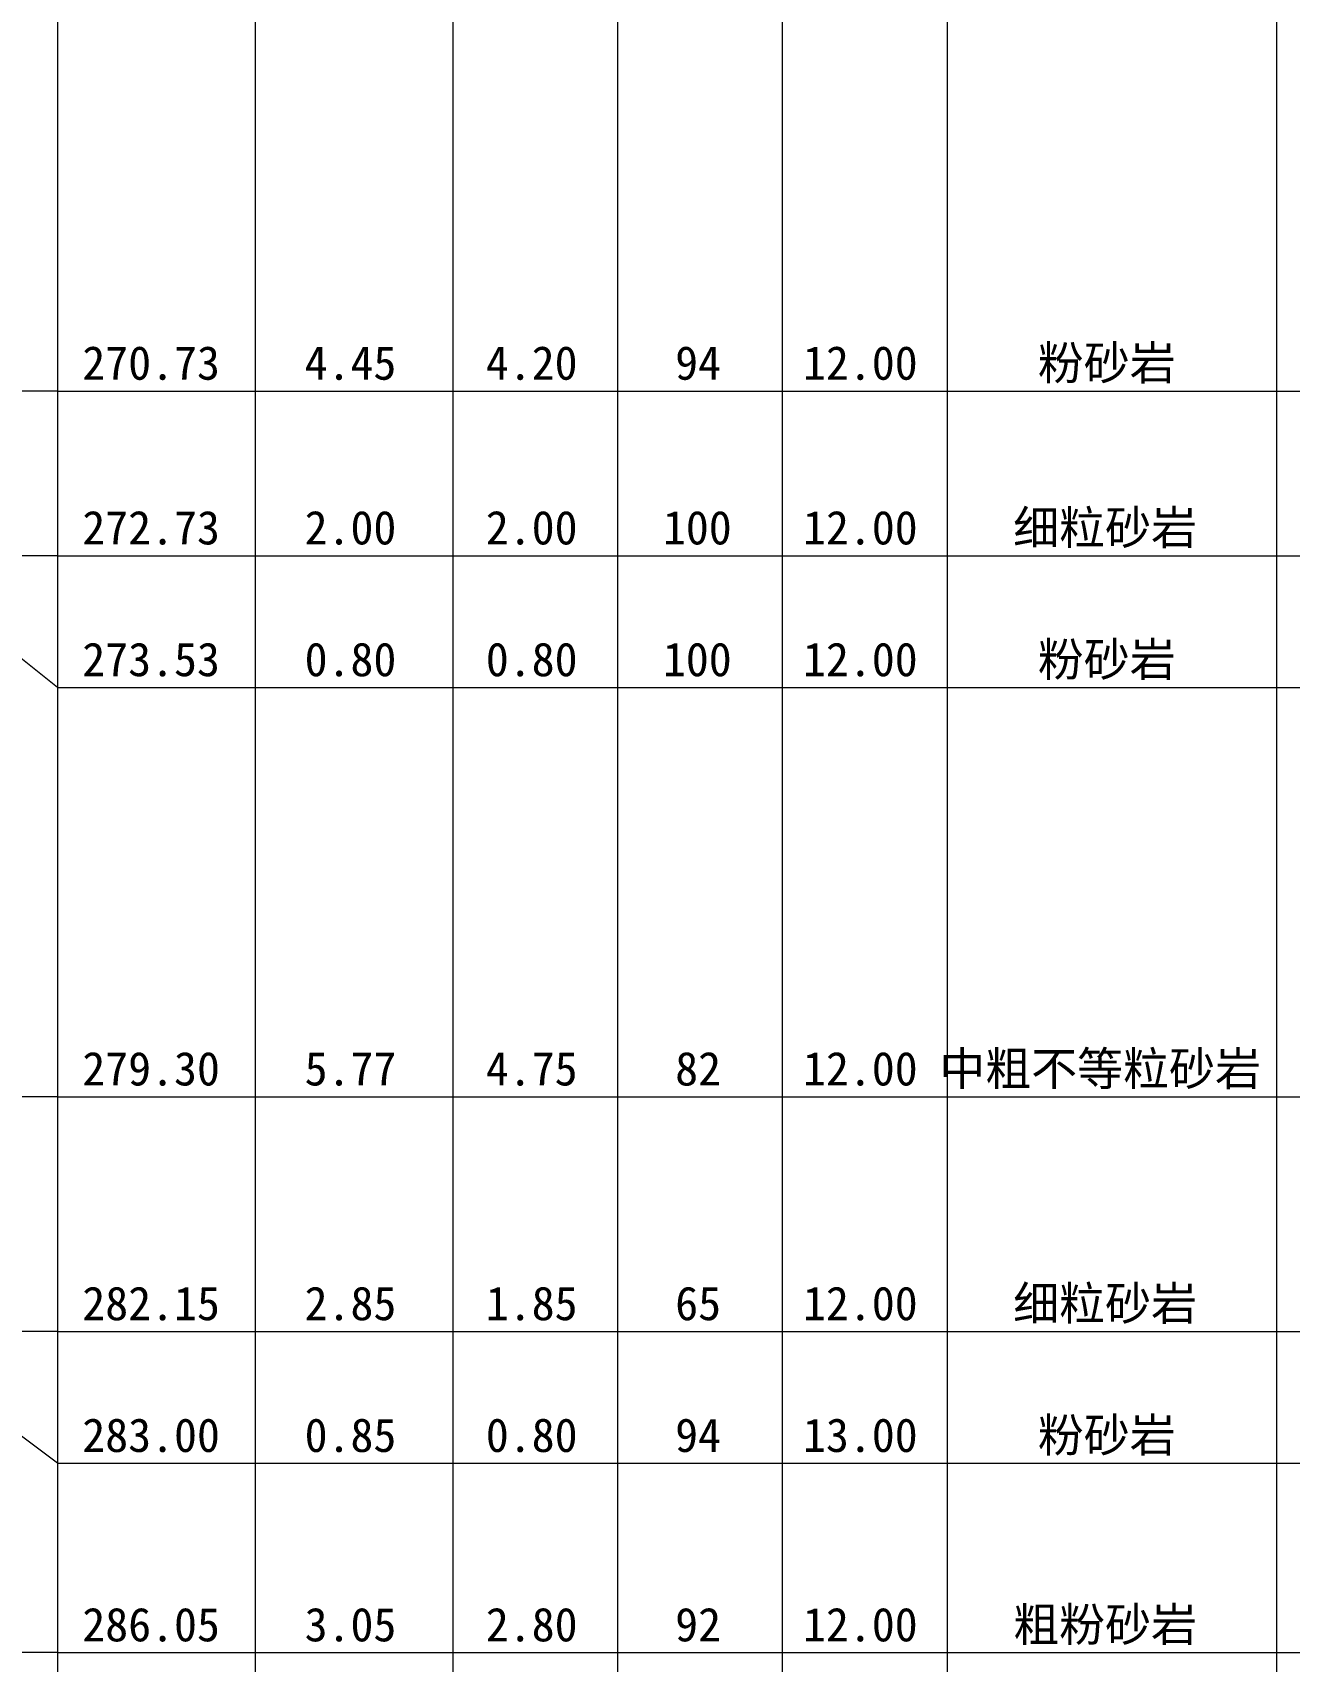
# Model space of a CAD drawing. Header units: inches. Extents: x -27 to 109, y -598 to 26.
# Drawn here: x 20.78 to 36.04, y -285.26 to -265.48 of the extents above; entities that cross this region are included whole.
import ezdxf

# ---------------------------------------------------------------- set-up
doc = ezdxf.new("R2010")
doc.units = ezdxf.units.IN
doc.header["$MEASUREMENT"] = 0
doc.layers.get('0').update_dxf_attribs({"lineweight": 0})
doc.styles.add('宋体', font='')
doc.styles.get('宋体').set_extended_font_data('宋体')

msp = doc.modelspace()

# ---------------------------------------------------------------- linework, layer by layer
at = {"linetype": 'Continuous', "lineweight": 15}
for p, q in [((21.082, 0.896), (21.082, -567.184)), ((23.482, 0.896), (23.482, -567.184)), ((25.882, 0.896), (25.882, -567.184)), ((27.882, 0.896), (27.882, -567.184)), ((29.882, 0.896), (29.882, -567.184)), ((31.882, 0.896), (31.882, -567.184)), ((35.882, 0.896), (35.882, -567.184)), ((21.082, -269.834), (20.082, -269.834)), ((21.082, -269.834), (23.482, -269.834)), ((23.482, -269.834), (25.882, -269.834)), ((25.882, -269.834), (27.882, -269.834)), ((27.882, -269.834), (29.882, -269.834)), ((29.882, -269.834), (31.882, -269.834)), ((31.882, -269.834), (35.882, -269.834)), ((35.882, -269.834), (65.882, -269.834)), ((21.082, -271.834), (20.082, -271.834)), ((21.082, -271.834), (23.482, -271.834)), ((23.482, -271.834), (25.882, -271.834)), ((25.882, -271.834), (27.882, -271.834)), ((27.882, -271.834), (29.882, -271.834)), ((29.882, -271.834), (31.882, -271.834)), ((31.882, -271.834), (35.882, -271.834)), ((35.882, -271.834), (65.882, -271.834)), ((21.082, -273.434), (20.082, -272.634)), ((21.082, -273.434), (23.482, -273.434)), ((23.482, -273.434), (25.882, -273.434)), ((25.882, -273.434), (27.882, -273.434)), ((27.882, -273.434), (29.882, -273.434)), ((29.882, -273.434), (31.882, -273.434)), ((31.882, -273.434), (35.882, -273.434)), ((35.882, -273.434), (65.882, -273.434)), ((21.082, -278.404), (20.082, -278.404)), ((21.082, -278.404), (23.482, -278.404)), ((23.482, -278.404), (25.882, -278.404)), ((25.882, -278.404), (27.882, -278.404)), ((27.882, -278.404), (29.882, -278.404)), ((29.882, -278.404), (31.882, -278.404)), ((31.882, -278.404), (35.882, -278.404)), ((35.882, -278.404), (65.882, -278.404)), ((21.082, -281.254), (20.082, -281.254)), ((21.082, -281.254), (23.482, -281.254)), ((23.482, -281.254), (25.882, -281.254)), ((25.882, -281.254), (27.882, -281.254)), ((27.882, -281.254), (29.882, -281.254)), ((29.882, -281.254), (31.882, -281.254)), ((31.882, -281.254), (35.882, -281.254)), ((35.882, -281.254), (65.882, -281.254)), ((21.082, -282.854), (20.082, -282.104)), ((21.082, -282.854), (23.482, -282.854)), ((23.482, -282.854), (25.882, -282.854)), ((25.882, -282.854), (27.882, -282.854)), ((27.882, -282.854), (29.882, -282.854)), ((29.882, -282.854), (31.882, -282.854)), ((31.882, -282.854), (35.882, -282.854)), ((35.882, -282.854), (65.882, -282.854)), ((21.082, -285.154), (20.082, -285.154)), ((21.082, -285.154), (23.482, -285.154)), ((23.482, -285.154), (25.882, -285.154)), ((25.882, -285.154), (27.882, -285.154)), ((27.882, -285.154), (29.882, -285.154)), ((29.882, -285.154), (31.882, -285.154)), ((31.882, -285.154), (35.882, -285.154)), ((35.882, -285.154), (65.882, -285.154))]:
    msp.add_line(p, q, dxfattribs=at)

# ---------------------------------------------------------------- texts
at = {"style": '宋体'}
for s, p in [('270.73', (21.384, -269.697)), ('4.45', (24.083, -269.697)), ('4.20', (26.283, -269.697)), ('94', (28.582, -269.697)), ('12.00', (30.134, -269.697)), ('粉砂岩', (32.984, -269.697)), ('272.73', (21.384, -271.697)), ('2.00', (24.083, -271.697)), ('2.00', (26.283, -271.697)), ('100', (28.433, -271.697)), ('12.00', (30.134, -271.697)), ('细粒砂岩', (32.685, -271.697)), ('273.53', (21.384, -273.297)), ('0.80', (24.083, -273.297)), ('0.80', (26.283, -273.297)), ('100', (28.433, -273.297)), ('12.00', (30.134, -273.297)), ('粉砂岩', (32.984, -273.297)), ('279.30', (21.384, -278.267)), ('5.77', (24.083, -278.267)), ('4.75', (26.283, -278.267)), ('82', (28.582, -278.267)), ('12.00', (30.134, -278.267)), ('中粗不等粒砂岩', (31.787, -278.267)), ('细粒砂岩', (32.685, -281.117)), ('282.15', (21.384, -281.117)), ('2.85', (24.083, -281.117)), ('1.85', (26.283, -281.117)), ('65', (28.582, -281.117)), ('12.00', (30.134, -281.117)), ('粉砂岩', (32.984, -282.717)), ('283.00', (21.384, -282.717)), ('0.85', (24.083, -282.717)), ('0.80', (26.283, -282.717)), ('94', (28.582, -282.717)), ('13.00', (30.134, -282.717)), ('286.05', (21.384, -285.017)), ('3.05', (24.083, -285.017)), ('2.80', (26.283, -285.017)), ('92', (28.582, -285.017)), ('12.00', (30.134, -285.017)), ('粗粉砂岩', (32.685, -285.017))]:
    msp.add_text(s, height=0.4092, dxfattribs=at).set_placement(p)

doc.saveas('drawing.dxf')
